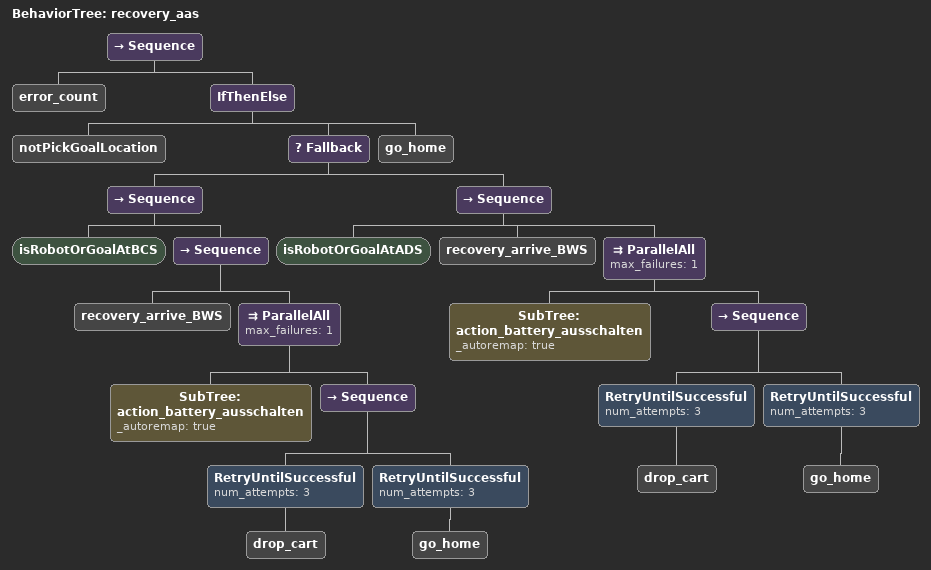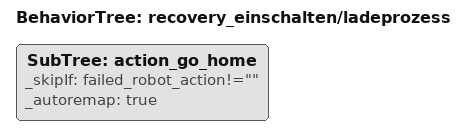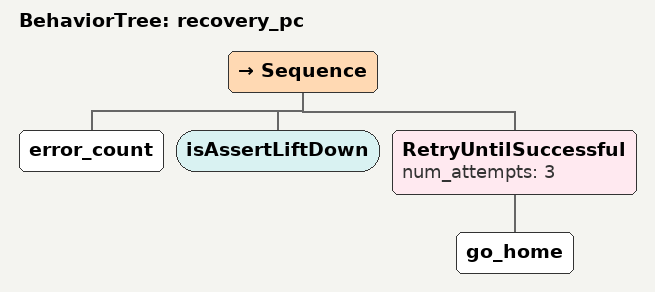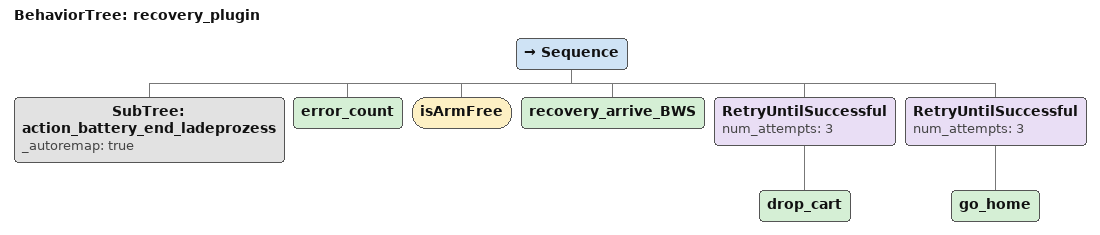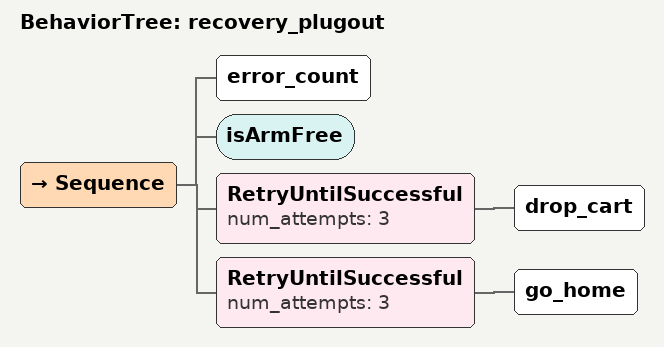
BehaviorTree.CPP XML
<root BTCPP_format="4">
  <BehaviorTree ID="recovery_aas">
    <Sequence>
      <error_count/>
      <IfThenElse>
        <notPickGoalLocation/>
        <Fallback>
          <Sequence>
            <isRobotOrGoalAtBCS/>
            <Sequence>
              <recovery_arrive_BWS/>
              <ParallelAll max_failures="1">
                <SubTree ID="action_battery_ausschalten"
                         _autoremap="true"/>
                <Sequence>
                  <RetryUntilSuccessful num_attempts="3">
                    <drop_cart/>
                  </RetryUntilSuccessful>
                  <RetryUntilSuccessful num_attempts="3">
                    <go_home/>
                  </RetryUntilSuccessful>
                </Sequence>
              </ParallelAll>
            </Sequence>
          </Sequence>
          <Sequence>
            <isRobotOrGoalAtADS/>
            <recovery_arrive_BWS/>
            <ParallelAll max_failures="1">
              <SubTree ID="action_battery_ausschalten"
                       _autoremap="true"/>
              <Sequence>
                <RetryUntilSuccessful num_attempts="3">
                  <drop_cart/>
                </RetryUntilSuccessful>
                <RetryUntilSuccessful num_attempts="3">
                  <go_home/>
                </RetryUntilSuccessful>
              </Sequence>
            </ParallelAll>
          </Sequence>
        </Fallback>
        <go_home/>
      </IfThenElse>
    </Sequence>
  </BehaviorTree>

  <BehaviorTree ID="recovery_einschalten/ladeprozess">
    <SubTree ID="action_go_home"
             _skipIf="failed_robot_action!=&quot;&quot;"
             _autoremap="true"/>
  </BehaviorTree>

  <BehaviorTree ID="recovery_pc">
    <Sequence>
      <error_count/>
      <isAssertLiftDown/>
      <RetryUntilSuccessful num_attempts="3">
        <go_home/>
      </RetryUntilSuccessful>
    </Sequence>
  </BehaviorTree>

  <BehaviorTree ID="recovery_plugin">
    <Sequence>
      <SubTree ID="action_battery_end_ladeprozess"
               _autoremap="true"/>
      <error_count/>
      <isArmFree/>
      <recovery_arrive_BWS/>
      <RetryUntilSuccessful num_attempts="3">
        <drop_cart/>
      </RetryUntilSuccessful>
      <RetryUntilSuccessful num_attempts="3">
        <go_home/>
      </RetryUntilSuccessful>
    </Sequence>
  </BehaviorTree>

  <BehaviorTree ID="recovery_plugout">
    <Sequence>
      <error_count/>
      <isArmFree/>
      <RetryUntilSuccessful num_attempts="3">
        <drop_cart/>
      </RetryUntilSuccessful>
      <RetryUntilSuccessful num_attempts="3">
        <go_home/>
      </RetryUntilSuccessful>
    </Sequence>
  </BehaviorTree>

</root>
